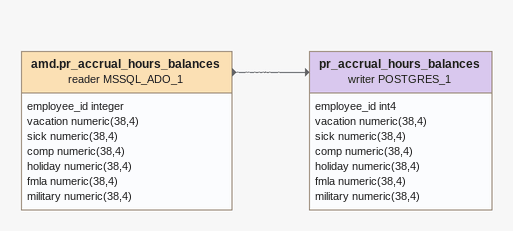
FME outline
amd.pr_accrual_hours_balances (reader MSSQL_ADO_1)
    attributes: employee_id integer, vacation numeric(38,4), sick numeric(38,4), comp numeric(38,4), holiday numeric(38,4), fmla numeric(38,4), military numeric(38,4)
    -> pr_accrual_hours_balances (writer POSTGRES_1)
pr_accrual_hours_balances (writer POSTGRES_1)
    attributes: employee_id int4, vacation numeric(38,4), sick numeric(38,4), comp numeric(38,4), holiday numeric(38,4), fmla numeric(38,4), military numeric(38,4)
